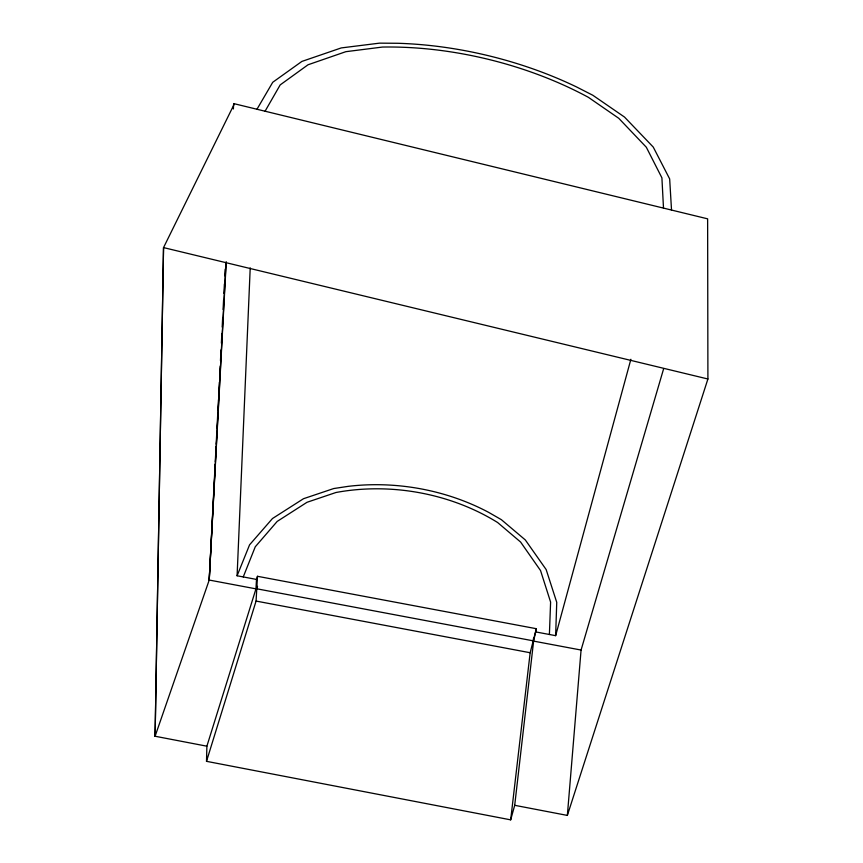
<?xml version="1.0" encoding="UTF-8"?>
<svg xmlns="http://www.w3.org/2000/svg" width="863" height="863" viewBox="0 0 863 863"><rect width="100%" height="100%" fill="white"/><g stroke="black" fill="none" stroke-linecap="round" stroke-linejoin="round"><path stroke-width="1.29" d="M206.505 761.328L206.883 746.193L255.966 588.857L256.494 579.418L257.476 576.301L536.344 628.706L533.614 641.112L514.704 805.308L510.68 819.85L206.505 761.328L256.074 601.069L257.476 576.301M535.977 631.964L555.643 635.664L556.743 602.342L546.16 569.569L525.319 539.947L501.338 519.655L488.728 512.406A189.148 145.448 8.8 0 0 348.242 486.344L333.722 488.544L303.517 498.706L272.481 518.523L249.569 544.833L237.098 575.772L256.494 579.418M549.397 634.488L550.605 602.083L540.551 570.562L520.583 542.018L497.638 522.525A182.708 140.453 8.8 0 0 335.955 492.503L307.012 502.288L277.196 521.414L255.265 546.786L243.247 576.937M237.098 575.772L250.216 267.897M206.883 746.193L155.092 736.247L209.213 580.055L215.146 464.305M215.286 461.608L216.052 446.807M216.182 444.111L216.807 431.996M217.012 427.962L217.638 415.847M217.918 410.464L218.468 399.698M218.738 394.315L219.364 382.201M219.644 376.818L220.194 366.041M220.464 360.658L221.025 349.893M221.37 343.161L221.845 333.744M222.19 327.012L222.676 317.595M223.096 309.515L223.571 300.097M223.916 293.366L224.402 283.938M224.822 275.869L225.167 269.137M233.377 108.965L233.657 103.582L707.628 218.835L707.908 378.997L567.358 815.416L514.704 805.308M255.966 588.857L209.213 580.055L226.009 262.525M209.213 580.055L226.246 261.737M567.358 815.416L581.069 650.044L663.679 368.598M510.68 819.85L530.162 652.741L536.344 628.706M533.528 638.264L533.226 640.831L256.775 588.793L257.541 586.333M555.643 635.664L630.885 359.278M234.402 103.765L163.538 247.595L155.092 736.247L163.538 247.595L707.908 378.997M265.07 111.219L280.184 84.908L308.048 64.768L345.836 51.683L382.46 47.055A242.471 131.025 13.8 0 1 588.415 97.346L618.76 118.296L646.322 147.239L661.91 177.854L663.496 208.102M256.969 109.256L272.74 82.276L301.888 61.424L341.263 47.918L379.472 43.15L397.843 43.279A251.111 135.771 13.8 0 1 576.473 86.915L592.816 95.254L624.499 117.055L653.259 147.088L669.666 178.921L671.522 210.054M533.614 641.112L581.069 650.044M256.074 601.069L530.162 652.741"/></g></svg>
